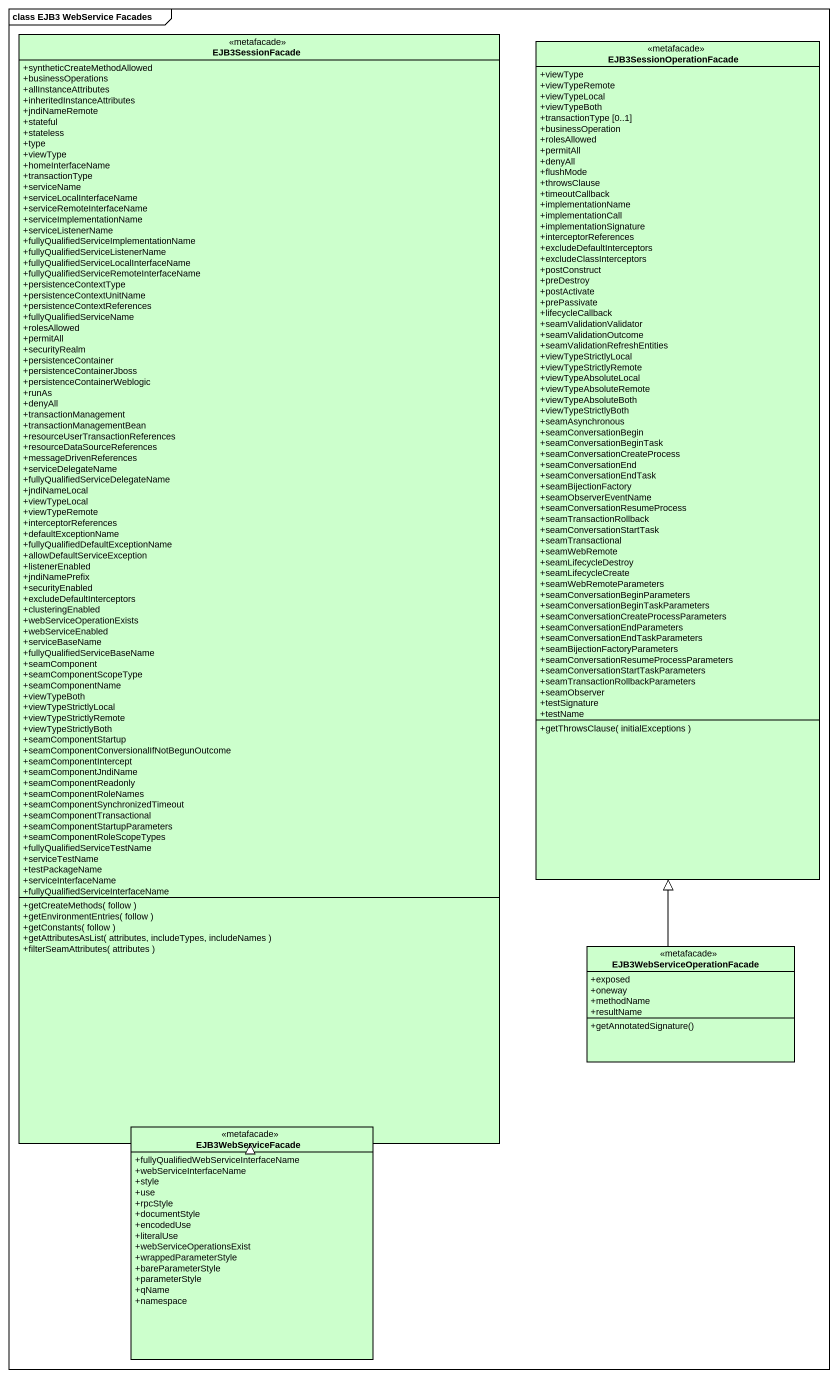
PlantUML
@startuml
mainframe class EJB3 WebService Facades
hide circle
hide empty members
skinparam classAttributeIconSize 0
class EJB3SessionFacade <<metafacade>> #CCFFCC {
  +syntheticCreateMethodAllowed
  +businessOperations
  +allInstanceAttributes
  +inheritedInstanceAttributes
  +jndiNameRemote
  +stateful
  +stateless
  +type
  +viewType
  +homeInterfaceName
  +transactionType
  +serviceName
  +serviceLocalInterfaceName
  +serviceRemoteInterfaceName
  +serviceImplementationName
  +serviceListenerName
  +fullyQualifiedServiceImplementationName
  +fullyQualifiedServiceListenerName
  +fullyQualifiedServiceLocalInterfaceName
  +fullyQualifiedServiceRemoteInterfaceName
  +persistenceContextType
  +persistenceContextUnitName
  +persistenceContextReferences
  +fullyQualifiedServiceName
  +rolesAllowed
  +permitAll
  +securityRealm
  +persistenceContainer
  +persistenceContainerJboss
  +persistenceContainerWeblogic
  +runAs
  +denyAll
  +transactionManagement
  +transactionManagementBean
  +resourceUserTransactionReferences
  +resourceDataSourceReferences
  +messageDrivenReferences
  +serviceDelegateName
  +fullyQualifiedServiceDelegateName
  +jndiNameLocal
  +viewTypeLocal
  +viewTypeRemote
  +interceptorReferences
  +defaultExceptionName
  +fullyQualifiedDefaultExceptionName
  +allowDefaultServiceException
  +listenerEnabled
  +jndiNamePrefix
  +securityEnabled
  +excludeDefaultInterceptors
  +clusteringEnabled
  +webServiceOperationExists
  +webServiceEnabled
  +serviceBaseName
  +fullyQualifiedServiceBaseName
  +seamComponent
  +seamComponentScopeType
  +seamComponentName
  +viewTypeBoth
  +viewTypeStrictlyLocal
  +viewTypeStrictlyRemote
  +viewTypeStrictlyBoth
  +seamComponentStartup
  +seamComponentConversionalIfNotBegunOutcome
  +seamComponentIntercept
  +seamComponentJndiName
  +seamComponentReadonly
  +seamComponentRoleNames
  +seamComponentSynchronizedTimeout
  +seamComponentTransactional
  +seamComponentStartupParameters
  +seamComponentRoleScopeTypes
  +fullyQualifiedServiceTestName
  +serviceTestName
  +testPackageName
  +serviceInterfaceName
  +fullyQualifiedServiceInterfaceName
  +getCreateMethods( follow )
  +getEnvironmentEntries( follow )
  +getConstants( follow )
  +getAttributesAsList( attributes, includeTypes, includeNames )
  +filterSeamAttributes( attributes )
}
class EJB3SessionOperationFacade <<metafacade>> #CCFFCC {
  +viewType
  +viewTypeRemote
  +viewTypeLocal
  +viewTypeBoth
  +transactionType [0..1]
  +businessOperation
  +rolesAllowed
  +permitAll
  +denyAll
  +flushMode
  +throwsClause
  +timeoutCallback
  +implementationName
  +implementationCall
  +implementationSignature
  +interceptorReferences
  +excludeDefaultInterceptors
  +excludeClassInterceptors
  +postConstruct
  +preDestroy
  +postActivate
  +prePassivate
  +lifecycleCallback
  +seamValidationValidator
  +seamValidationOutcome
  +seamValidationRefreshEntities
  +viewTypeStrictlyLocal
  +viewTypeStrictlyRemote
  +viewTypeAbsoluteLocal
  +viewTypeAbsoluteRemote
  +viewTypeAbsoluteBoth
  +viewTypeStrictlyBoth
  +seamAsynchronous
  +seamConversationBegin
  +seamConversationBeginTask
  +seamConversationCreateProcess
  +seamConversationEnd
  +seamConversationEndTask
  +seamBijectionFactory
  +seamObserverEventName
  +seamConversationResumeProcess
  +seamTransactionRollback
  +seamConversationStartTask
  +seamTransactional
  +seamWebRemote
  +seamLifecycleDestroy
  +seamLifecycleCreate
  +seamWebRemoteParameters
  +seamConversationBeginParameters
  +seamConversationBeginTaskParameters
  +seamConversationCreateProcessParameters
  +seamConversationEndParameters
  +seamConversationEndTaskParameters
  +seamBijectionFactoryParameters
  +seamConversationResumeProcessParameters
  +seamConversationStartTaskParameters
  +seamTransactionRollbackParameters
  +seamObserver
  +testSignature
  +testName
  +getThrowsClause( initialExceptions )
}
class "EJB3WebServiceOperationFacade" as EJB3WebServiceOperationFacad <<metafacade>> #CCFFCC {
  +exposed
  +oneway
  +methodName
  +resultName
  +getAnnotatedSignature()
}
class EJB3WebServiceFacade <<metafacade>> #CCFFCC {
  +fullyQualifiedWebServiceInterfaceName
  +webServiceInterfaceName
  +style
  +use
  +rpcStyle
  +documentStyle
  +encodedUse
  +literalUse
  +webServiceOperationsExist
  +wrappedParameterStyle
  +bareParameterStyle
  +parameterStyle
  +qName
  +namespace
}
EJB3WebServiceOperationFacad -up-|> EJB3SessionOperationFacade
EJB3WebServiceFacade -up-|> EJB3SessionFacade
@enduml
